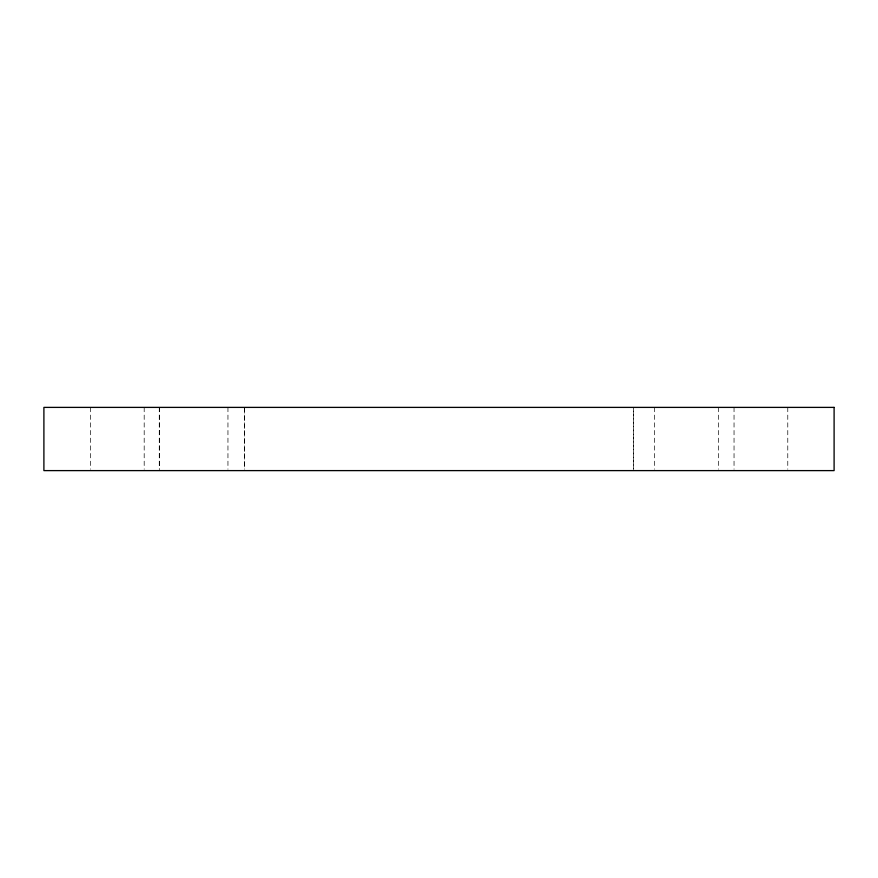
<?xml version="1.0" encoding="UTF-8"?>
<svg xmlns="http://www.w3.org/2000/svg" width="878" height="878" viewBox="0 0 878 878"><rect width="100%" height="100%" fill="white"/><g stroke="black" fill="none" stroke-linecap="round" stroke-linejoin="round"><path stroke-width="0.66" stroke-dasharray="4.39 3.29" d="M787.775 407.392L787.775 469.258M734.041 407.392L734.041 469.258M718.533 407.392L718.577 469.258M654.659 407.392L654.659 469.258M244.611 407.392L244.611 469.258M244.413 408.742L244.413 469.258M227.951 407.392L227.951 469.258M159.467 407.392L159.467 469.258M159.269 407.392L159.269 469.258M144.19 407.392L144.19 469.258M90.456 407.392L90.456 469.258M633.587 469.258L633.587 407.392L633.543 469.258"/><path stroke-width="1.32" d="M834.1 407.392L43.9 407.392L43.9 470.608L834.1 470.608L834.1 407.392"/></g></svg>
